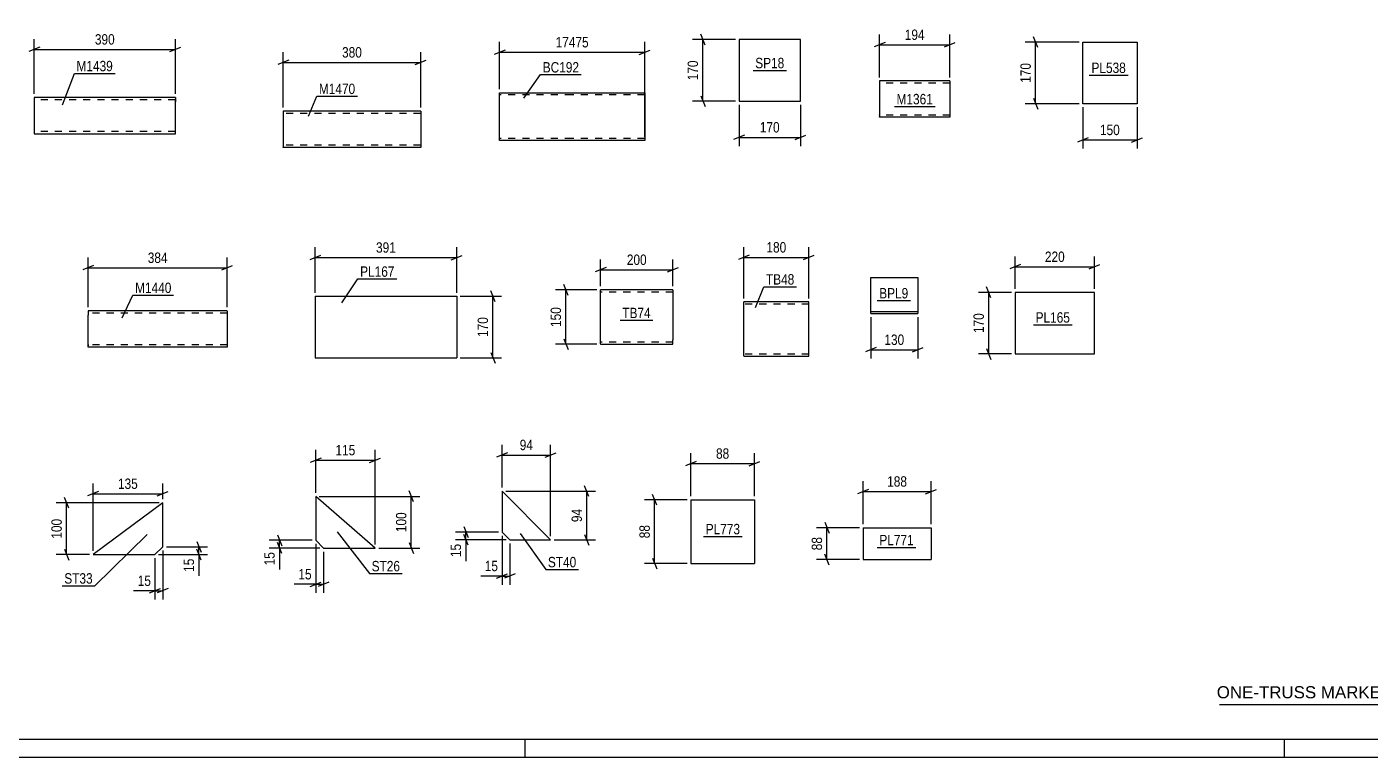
# Model space of a CAD drawing. Header units: millimetres. Extents: x 0 to 1189, y 0 to 841.
# Drawn here: x 421.3 to 792.7, y 0 to 201.7 of the extents above; entities that cross this region are included whole.
import ezdxf

# ---------------------------------------------------------------- set-up
doc = ezdxf.new("R2010")
doc.units = ezdxf.units.MM
doc.linetypes.add('DXK_LINE_DOT2', pattern=[3.9198, 1.9599, -1.9599])
doc.styles.add('Arial', font='ARIAL.TTF', dxfattribs={"height": 0.2})
doc.styles.add('Arial Narrow', font='ARIALN.TTF', dxfattribs={"height": 0.2})

# ---------------------------------------------------------------- blocks, each defined once
blk = doc.blocks.new('Unknown-203723932-1135')
at = {"color": 5, "linetype": 'Continuous'}
for p, q in [((5, 5), (1184, 5)), ((559, 0), (559, 5)), ((769, 0), (769, 5)), ((0, 0), (1189, 0))]:
    blk.add_line(p, q, dxfattribs=at)
blk = doc.blocks.new('Part-203723932-8222 - 8215')
at = {"color": 2, "linetype": 'Continuous'}
for p, q in [((551.97, 170.34), (551.97, 183.54)), ((551.97, 183.54), (571.97, 183.54)), ((572.07, 183.54), (592.07, 183.54)), ((592.07, 183.54), (592.07, 183.45)), ((592.07, 183.45), (592.07, 170.34)), ((571.97, 170.34), (551.97, 170.34)), ((592.07, 170.34), (572.07, 170.34))]:
    blk.add_line(p, q, dxfattribs=at)
at = {"color": 7, "linetype": 'DXK_LINE_DOT2'}
for p, q in [((571.97, 182.94), (551.97, 182.94)), ((592.07, 182.94), (572.07, 182.94)), ((592.07, 183.45), (592.07, 183.54)), ((592.07, 182.94), (592.07, 182.89)), ((592.07, 182.89), (592.07, 182.94)), ((592.07, 182.8), (592.07, 182.89)), ((592.07, 182.89), (592.07, 182.8)), ((551.97, 171.08), (551.97, 170.98)), ((551.97, 170.98), (551.97, 171.08)), ((551.97, 170.98), (551.97, 170.94)), ((551.97, 170.94), (551.97, 170.98)), ((571.97, 170.94), (551.97, 170.94)), ((592.07, 170.94), (572.07, 170.94))]:
    blk.add_line(p, q, dxfattribs=at)
blk = doc.blocks.new('Part-203723932-6908 - 6902')
at = {"color": 2, "linetype": 'Continuous'}
for p, q in [((500.96, 127.31), (500.96, 110.31)), ((500.96, 127.31), (540.1, 127.31)), ((540.1, 127.31), (540.1, 110.31)), ((500.96, 110.31), (540.1, 110.31))]:
    blk.add_line(p, q, dxfattribs=at)
blk = doc.blocks.new('Part-203723932-6939 - 6935')
at = {"color": 2, "linetype": 'Continuous'}
for p, q in [((694.5, 128.39), (694.5, 111.39)), ((716.45, 128.39), (694.5, 128.39)), ((716.45, 111.39), (716.45, 128.39)), ((694.5, 111.39), (716.45, 111.39))]:
    blk.add_line(p, q, dxfattribs=at)
blk = doc.blocks.new('Part-203723932-6970 - 6966')
at = {"color": 2, "linetype": 'Continuous'}
for p, q in [((713.2, 180.52), (713.2, 197.52)), ((713.2, 197.52), (728.2, 197.52)), ((728.2, 197.52), (728.2, 180.52)), ((728.2, 180.52), (713.2, 180.52))]:
    blk.add_line(p, q, dxfattribs=at)
blk = doc.blocks.new('Part-203723932-7001 - 6997')
at = {"color": 2, "linetype": 'Continuous'}
for p, q in [((599.88, 129.07), (579.88, 129.07)), ((579.88, 114.17), (579.88, 129.07)), ((599.88, 129.07), (599.88, 115.27)), ((599.88, 114.07), (599.88, 115.27)), ((579.88, 114.17), (579.88, 114.07)), ((579.88, 114.07), (599.88, 114.07))]:
    blk.add_line(p, q, dxfattribs=at)
at = {"color": 7, "linetype": 'DXK_LINE_DOT2'}
for p, q in [((599.88, 128.47), (579.88, 128.47)), ((579.88, 114.67), (579.88, 114.72)), ((599.88, 114.67), (579.88, 114.67)), ((599.88, 114.72), (599.88, 115.04)), ((599.88, 114.67), (599.88, 114.72))]:
    blk.add_line(p, q, dxfattribs=at)
blk = doc.blocks.new('Part-203723932-7202 - 7196')
at = {"color": 2, "linetype": 'Continuous'}
for p, q in [((458.82, 70.24), (439.54, 55.95)), ((458.82, 58.1), (458.82, 70.24)), ((439.54, 55.95), (456.68, 55.95)), ((456.68, 55.95), (458.82, 58.1))]:
    blk.add_line(p, q, dxfattribs=at)
blk = doc.blocks.new('Part-203723932-1291 - 1274')
at = {"color": 2, "linetype": 'Continuous'}
for p, q in [((552.64, 73.46), (552.64, 62.17)), ((566.07, 60.03), (552.64, 73.46)), ((552.64, 62.17), (554.78, 60.03)), ((554.78, 60.03), (566.07, 60.03))]:
    blk.add_line(p, q, dxfattribs=at)
blk = doc.blocks.new('Part-203723932-6721 - 6715')
at = {"color": 2, "linetype": 'Continuous'}
for p, q in [((619.48, 110.83), (619.48, 125.74)), ((637.48, 125.74), (619.48, 125.74)), ((637.48, 111.94), (637.48, 125.74)), ((637.48, 110.74), (637.48, 111.94)), ((619.48, 110.83), (619.48, 110.74)), ((619.48, 110.74), (637.48, 110.74))]:
    blk.add_line(p, q, dxfattribs=at)
at = {"color": 7, "linetype": 'DXK_LINE_DOT2'}
for p, q in [((637.48, 125.14), (619.48, 125.14)), ((637.48, 111.39), (637.48, 111.71)), ((619.48, 111.34), (619.48, 111.39)), ((637.48, 111.34), (619.48, 111.34)), ((637.48, 111.34), (637.48, 111.39))]:
    blk.add_line(p, q, dxfattribs=at)
blk = doc.blocks.new('Part-203723932-1225 - 1222')
at = {"color": 2, "linetype": 'Continuous'}
for p, q in [((501.11, 72.03), (501.11, 59.89)), ((517.53, 57.75), (501.11, 72.03)), ((501.11, 59.89), (503.25, 57.75)), ((503.25, 57.75), (517.53, 57.75))]:
    blk.add_line(p, q, dxfattribs=at)
blk = doc.blocks.new('Part-203723932-8242 - 8236')
at = {"color": 2, "linetype": 'Continuous'}
for p, q in [((618.16, 198.22), (618.16, 181.22)), ((635.16, 198.22), (618.16, 198.22)), ((635.16, 181.22), (635.16, 198.22)), ((618.16, 181.22), (635.16, 181.22))]:
    blk.add_line(p, q, dxfattribs=at)
blk = doc.blocks.new('Part-203723932-1493 - 1477')
at = {"color": 2, "linetype": 'Continuous'}
for p, q in [((676.45, 186.79), (657.02, 186.79)), ((657.02, 186.79), (657.02, 176.88)), ((676.45, 186.79), (676.45, 176.79)), ((657.02, 176.79), (657.02, 176.88)), ((676.45, 176.79), (657.02, 176.79))]:
    blk.add_line(p, q, dxfattribs=at)
at = {"color": 7, "linetype": 'DXK_LINE_DOT2'}
for p, q in [((676.45, 186.19), (657.02, 186.19)), ((676.45, 186.7), (676.45, 186.79)), ((657.02, 177.39), (657.02, 177.43)), ((676.45, 177.39), (657.02, 177.39)), ((676.45, 177.39), (676.45, 177.43))]:
    blk.add_line(p, q, dxfattribs=at)
blk = doc.blocks.new('Part-203723932-1464 - 1462')
at = {"color": 2, "linetype": 'Continuous'}
for p, q in [((530.14, 178.43), (492.15, 178.43)), ((492.15, 178.43), (492.15, 168.52)), ((530.14, 178.43), (530.14, 168.43)), ((492.15, 168.43), (492.15, 168.52)), ((530.14, 168.43), (492.15, 168.43))]:
    blk.add_line(p, q, dxfattribs=at)
at = {"color": 7, "linetype": 'DXK_LINE_DOT2'}
for p, q in [((530.14, 178.34), (530.14, 178.43)), ((530.14, 177.83), (492.15, 177.83)), ((492.15, 169.03), (492.15, 169.07)), ((530.14, 169.03), (492.15, 169.03)), ((530.14, 169.03), (530.14, 169.07))]:
    blk.add_line(p, q, dxfattribs=at)
blk = doc.blocks.new('Part-203723932-1449 - 1447')
at = {"color": 2, "linetype": 'Continuous'}
for p, q in [((462.31, 182.2), (423.3, 182.2)), ((423.3, 182.2), (423.3, 172.29)), ((462.31, 182.2), (462.31, 182.11)), ((462.31, 182.11), (462.31, 181)), ((462.31, 173.4), (462.31, 181)), ((423.3, 172.29), (423.3, 172.2)), ((423.3, 172.2), (462.31, 172.2)), ((462.31, 172.2), (462.31, 173.4))]:
    blk.add_line(p, q, dxfattribs=at)
at = {"color": 7, "linetype": 'DXK_LINE_DOT2'}
for p, q in [((462.31, 181.6), (423.3, 181.6)), ((462.31, 181), (462.31, 181.85)), ((423.3, 172.8), (423.3, 172.85)), ((462.31, 172.8), (423.3, 172.8)), ((462.31, 172.85), (462.31, 173.17)), ((462.31, 172.8), (462.31, 172.85))]:
    blk.add_line(p, q, dxfattribs=at)
blk = doc.blocks.new('Part-203723932-1419 - 1403')
at = {"color": 2, "linetype": 'Continuous'}
for p, q in [((438.22, 123.28), (438.22, 122.08)), ((476.63, 123.28), (438.22, 123.28)), ((476.63, 123.19), (476.63, 123.28)), ((476.63, 123.19), (476.63, 122.08)), ((438.22, 114.02), (438.22, 122.08)), ((476.63, 122.08), (476.63, 113.28)), ((438.22, 113.37), (438.22, 114.02)), ((438.22, 113.28), (438.22, 113.37)), ((476.63, 113.28), (438.22, 113.28))]:
    blk.add_line(p, q, dxfattribs=at)
at = {"color": 7, "linetype": 'DXK_LINE_DOT2'}
for p, q in [((476.63, 122.68), (438.22, 122.68)), ((476.63, 122.93), (476.63, 122.08)), ((438.22, 114.02), (438.22, 113.63)), ((438.22, 113.88), (438.22, 113.93)), ((476.63, 113.88), (438.22, 113.88)), ((438.22, 113.28), (438.22, 113.28)), ((476.63, 113.93), (476.63, 114.02)), ((476.63, 113.88), (476.63, 113.93)), ((476.63, 113.88), (476.63, 113.93))]:
    blk.add_line(p, q, dxfattribs=at)
blk = doc.blocks.new('Part-203723932-1371 - 1355')
at = {"color": 2, "linetype": 'Continuous'}
for p, q in [((652.46, 63.37), (652.46, 54.57)), ((652.46, 63.37), (671.26, 63.37)), ((671.26, 63.37), (671.26, 54.57)), ((652.46, 54.57), (671.26, 54.57))]:
    blk.add_line(p, q, dxfattribs=at)
blk = doc.blocks.new('Part-203723932-1348 - 1332')
at = {"color": 2, "linetype": 'Continuous'}
for p, q in [((654.59, 122.58), (654.59, 132.53)), ((654.59, 132.53), (667.59, 132.53)), ((667.59, 132.53), (667.59, 132.49)), ((667.59, 132.49), (667.59, 122.58)), ((654.59, 123.13), (667.59, 123.13)), ((654.59, 122.53), (654.59, 122.58)), ((667.59, 122.58), (667.59, 122.53)), ((654.59, 122.53), (667.59, 122.53))]:
    blk.add_line(p, q, dxfattribs=at)
at = {"color": 7, "linetype": 'DXK_LINE_DOT2'}
for p, q in [((654.59, 131.98), (654.59, 132.49)), ((654.59, 122.58), (654.59, 122.53)), ((667.59, 122.53), (667.59, 122.58))]:
    blk.add_line(p, q, dxfattribs=at)
blk = doc.blocks.new('Part-203723932-21553 - 21552')
at = {"color": 2, "linetype": 'Continuous'}
for p, q in [((604.83, 71.09), (604.83, 53.49)), ((604.83, 71.09), (622.43, 71.09)), ((622.43, 71.09), (622.43, 53.49)), ((604.83, 53.49), (622.43, 53.49))]:
    blk.add_line(p, q, dxfattribs=at)
blk = doc.blocks.new('StraightDimension-203723932-8226 - 8215')
at = {"color": 7, "linetype": 'Continuous'}
for p, q in [((551.97, 184.54), (551.97, 197.57)), ((592.07, 171.34), (592.07, 197.57)), ((553.47, 195.32), (550.47, 194.12)), ((551.97, 194.72), (592.07, 194.72)), ((590.57, 194.12), (593.57, 195.32))]:
    blk.add_line(p, q, dxfattribs=at)
at = {"color": 0}
blk.add_wipeout([(577.19, 195.47), (577.19, 199.67), (566.85, 199.67), (566.85, 195.47)], dxfattribs=at)
at = {"color": 3, "style": 'Arial Narrow'}
blk.add_text('17475', height=2.863, dxfattribs=at).set_placement((567.45, 196.07))
blk = doc.blocks.new('StraightDimension-203723932-6910 - 6902')
at = {"color": 7, "linetype": 'Continuous'}
for p, q in [((502.46, 138.61), (499.46, 137.41)), ((500.96, 128.31), (500.96, 140.86)), ((500.96, 138.01), (540.1, 138.01)), ((538.6, 137.41), (541.6, 138.61)), ((540.1, 128.31), (540.1, 140.86))]:
    blk.add_line(p, q, dxfattribs=at)
at = {"color": 0}
blk.add_wipeout([(523.87, 138.76), (523.87, 142.96), (517.19, 142.96), (517.19, 138.76)], dxfattribs=at)
at = {"color": 3, "style": 'Arial Narrow'}
blk.add_text('391', height=2.863, dxfattribs=at).set_placement((517.79, 139.36))
blk = doc.blocks.new('StraightDimension-203723932-6921 - 6902')
at = {"color": 7, "linetype": 'Continuous'}
for p, q in [((541.1, 127.31), (552.5, 127.31)), ((550.7, 125.81), (549.5, 128.81)), ((550.1, 110.31), (550.1, 127.31)), ((549.5, 111.81), (550.7, 108.81)), ((541.1, 110.31), (552.5, 110.31))]:
    blk.add_line(p, q, dxfattribs=at)
at = {"color": 0}
blk.add_wipeout([(549.35, 122.15), (545.15, 122.15), (545.15, 115.47), (549.35, 115.47)], dxfattribs=at)
at = {"color": 3, "style": 'Arial Narrow'}
blk.add_text('170', height=2.863, rotation=90.0002, dxfattribs=at).set_placement((548.75, 116.07))
blk = doc.blocks.new('StraightDimension-203723932-6941 - 6935')
at = {"color": 7, "linetype": 'Continuous'}
for p, q in [((693.5, 128.39), (684.36, 128.39)), ((687.81, 126.89), (686.61, 129.89)), ((687.21, 111.39), (687.21, 128.39)), ((686.61, 112.89), (687.81, 109.89)), ((693.5, 111.39), (684.36, 111.39))]:
    blk.add_line(p, q, dxfattribs=at)
at = {"color": 0}
blk.add_wipeout([(686.46, 123.24), (682.26, 123.24), (682.26, 116.55), (686.46, 116.55)], dxfattribs=at)
at = {"color": 3, "style": 'Arial Narrow'}
blk.add_text('170', height=2.863, rotation=90.0002, dxfattribs=at).set_placement((685.86, 117.15))
blk = doc.blocks.new('StraightDimension-203723932-6952 - 6935')
at = {"color": 7, "linetype": 'Continuous'}
for p, q in [((694.5, 129.39), (694.5, 138.3)), ((716.45, 129.39), (716.45, 138.3)), ((696, 136.05), (693, 134.85)), ((694.5, 135.45), (716.45, 135.45)), ((714.95, 134.85), (717.95, 136.05))]:
    blk.add_line(p, q, dxfattribs=at)
at = {"color": 0}
blk.add_wipeout([(708.82, 136.2), (708.82, 140.4), (702.13, 140.4), (702.13, 136.2)], dxfattribs=at)
at = {"color": 3, "style": 'Arial Narrow'}
blk.add_text('220', height=2.863, dxfattribs=at).set_placement((702.73, 136.8))
blk = doc.blocks.new('StraightDimension-203723932-6972 - 6966')
at = {"color": 7, "linetype": 'Continuous'}
for p, q in [((712.2, 197.52), (697.32, 197.52)), ((700.77, 196.02), (699.57, 199.02)), ((700.17, 180.52), (700.17, 197.52)), ((699.57, 182.02), (700.77, 179.02)), ((712.2, 180.52), (697.32, 180.52))]:
    blk.add_line(p, q, dxfattribs=at)
at = {"color": 0}
blk.add_wipeout([(699.42, 192.36), (695.22, 192.36), (695.22, 185.68), (699.42, 185.68)], dxfattribs=at)
at = {"color": 3, "style": 'Arial Narrow'}
blk.add_text('170', height=2.863, rotation=90.0002, dxfattribs=at).set_placement((698.82, 186.28))
blk = doc.blocks.new('StraightDimension-203723932-6983 - 6966')
at = {"color": 7, "linetype": 'Continuous'}
for p, q in [((713.2, 179.52), (713.2, 168.1)), ((728.2, 179.52), (728.2, 168.1)), ((714.7, 171.1), (711.7, 169.9)), ((726.7, 169.9), (729.7, 171.1)), ((713.2, 170.5), (728.2, 170.5))]:
    blk.add_line(p, q, dxfattribs=at)
at = {"color": 0}
blk.add_wipeout([(724.04, 171.25), (724.04, 175.45), (717.36, 175.45), (717.36, 171.25)], dxfattribs=at)
at = {"color": 3, "style": 'Arial Narrow'}
blk.add_text('150', height=2.863, dxfattribs=at).set_placement((717.96, 171.85))
blk = doc.blocks.new('StraightDimension-203723932-7015 - 6997')
at = {"color": 7, "linetype": 'Continuous'}
for p, q in [((570.88, 127.57), (569.68, 130.57)), ((578.88, 129.07), (567.43, 129.07)), ((570.28, 114.07), (570.28, 129.07)), ((569.68, 115.57), (570.88, 112.57)), ((578.88, 114.07), (567.43, 114.07))]:
    blk.add_line(p, q, dxfattribs=at)
at = {"color": 0}
blk.add_wipeout([(569.53, 124.92), (565.33, 124.92), (565.33, 118.23), (569.53, 118.23)], dxfattribs=at)
at = {"color": 3, "style": 'Arial Narrow'}
blk.add_text('150', height=2.863, rotation=90.0002, dxfattribs=at).set_placement((568.93, 118.83))
blk = doc.blocks.new('StraightDimension-203723932-7004 - 6997')
at = {"color": 7, "linetype": 'Continuous'}
for p, q in [((579.88, 130.07), (579.88, 137.48)), ((599.88, 130.07), (599.88, 137.48)), ((581.38, 135.23), (578.38, 134.03)), ((579.88, 134.63), (599.88, 134.63)), ((598.38, 134.03), (601.38, 135.23))]:
    blk.add_line(p, q, dxfattribs=at)
at = {"color": 0}
blk.add_wipeout([(593.22, 135.38), (593.22, 139.58), (586.54, 139.58), (586.54, 135.38)], dxfattribs=at)
at = {"color": 3, "style": 'Arial Narrow'}
blk.add_text('200', height=2.863, dxfattribs=at).set_placement((587.14, 135.98))
blk = doc.blocks.new('StraightDimension-203723932-7204 - 7196')
at = {"color": 7, "linetype": 'Continuous'}
for p, q in [((468.22, 59.6), (469.42, 56.6)), ((457.68, 55.95), (471.22, 55.95)), ((459.82, 58.1), (471.22, 58.1)), ((469.42, 54.45), (468.22, 57.45)), ((468.82, 55.95), (468.82, 58.1))]:
    blk.add_line(p, q, dxfattribs=at)
at = {"color": 0}
blk.add_wipeout([(468.07, 55.43), (463.87, 55.43), (463.87, 50.57), (468.07, 50.57)], dxfattribs=at)
at = {"color": 7, "linetype": 'Continuous'}
blk.add_line((468.82, 55.95), (468.82, 50.05), dxfattribs=at)
blk.add_line((468.82, 55.95), (468.82, 50.05), dxfattribs=at)
at = {"color": 3, "style": 'Arial Narrow'}
blk.add_text('15', height=2.863, rotation=90.0002, dxfattribs=at).set_placement((467.47, 51.17))
blk = doc.blocks.new('StraightDimension-203723932-7239 - 7196')
at = {"color": 7, "linetype": 'Continuous'}
for p, q in [((458.82, 57.1), (458.82, 43.55)), ((456.68, 54.95), (456.68, 43.55)), ((455.18, 45.35), (458.18, 46.55)), ((456.68, 45.95), (458.82, 45.95)), ((460.32, 46.55), (457.32, 45.35))]:
    blk.add_line(p, q, dxfattribs=at)
at = {"color": 0}
blk.add_wipeout([(456.15, 46.7), (456.15, 50.9), (451.3, 50.9), (451.3, 46.7)], dxfattribs=at)
at = {"color": 7, "linetype": 'Continuous'}
blk.add_line((456.68, 45.95), (450.77, 45.95), dxfattribs=at)
blk.add_line((456.68, 45.95), (450.77, 45.95), dxfattribs=at)
at = {"color": 3, "style": 'Arial Narrow'}
blk.add_text('15', height=2.863, dxfattribs=at).set_placement((451.9, 47.3))
blk = doc.blocks.new('StraightDimension-203723932-7215 - 7196')
at = {"color": 7, "linetype": 'Continuous'}
for p, q in [((432.85, 68.74), (431.65, 71.74)), ((457.82, 70.24), (429.4, 70.24)), ((432.25, 55.95), (432.25, 70.24)), ((438.54, 55.95), (429.4, 55.95)), ((431.65, 57.45), (432.85, 54.45))]:
    blk.add_line(p, q, dxfattribs=at)
at = {"color": 0}
blk.add_wipeout([(431.5, 66.44), (427.3, 66.44), (427.3, 59.75), (431.5, 59.75)], dxfattribs=at)
at = {"color": 3, "style": 'Arial Narrow'}
blk.add_text('100', height=2.863, rotation=90.0002, dxfattribs=at).set_placement((430.9, 60.35))
blk = doc.blocks.new('StraightDimension-203723932-7227 - 7196')
at = {"color": 7, "linetype": 'Continuous'}
for p, q in [((439.54, 56.95), (439.54, 75.6)), ((458.82, 71.24), (458.82, 75.6)), ((441.04, 73.35), (438.04, 72.15)), ((439.54, 72.75), (458.82, 72.75)), ((457.32, 72.15), (460.32, 73.35))]:
    blk.add_line(p, q, dxfattribs=at)
at = {"color": 0}
blk.add_wipeout([(452.52, 73.5), (452.52, 77.7), (445.84, 77.7), (445.84, 73.5)], dxfattribs=at)
at = {"color": 3, "style": 'Arial Narrow'}
blk.add_text('135', height=2.863, dxfattribs=at).set_placement((446.44, 74.1))
blk = doc.blocks.new('StraightDimension-203723932-1302 - 1274')
at = {"color": 7, "linetype": 'Continuous'}
for p, q in [((542.04, 63.67), (543.24, 60.67)), ((551.64, 62.17), (539.79, 62.17)), ((553.78, 60.03), (539.79, 60.03)), ((543.24, 58.53), (542.04, 61.53)), ((542.64, 60.03), (542.64, 62.17))]:
    blk.add_line(p, q, dxfattribs=at)
at = {"color": 0}
blk.add_wipeout([(541.89, 59.5), (537.69, 59.5), (537.69, 54.65), (541.89, 54.65)], dxfattribs=at)
at = {"color": 7, "linetype": 'Continuous'}
blk.add_line((542.64, 60.03), (542.64, 54.12), dxfattribs=at)
blk.add_line((542.64, 60.03), (542.64, 54.12), dxfattribs=at)
at = {"color": 3, "style": 'Arial Narrow'}
blk.add_text('15', height=2.863, rotation=90.0002, dxfattribs=at).set_placement((541.29, 55.25))
blk = doc.blocks.new('StraightDimension-203723932-1293 - 1274')
at = {"color": 7, "linetype": 'Continuous'}
for p, q in [((552.64, 74.46), (552.64, 86.31)), ((566.07, 61.03), (566.07, 86.31)), ((554.14, 84.06), (551.14, 82.86)), ((552.64, 83.46), (566.07, 83.46)), ((564.57, 82.86), (567.57, 84.06))]:
    blk.add_line(p, q, dxfattribs=at)
at = {"color": 0}
blk.add_wipeout([(561.78, 84.21), (561.78, 88.41), (556.93, 88.41), (556.93, 84.21)], dxfattribs=at)
at = {"color": 3, "style": 'Arial Narrow'}
blk.add_text('94', height=2.863, dxfattribs=at).set_placement((557.53, 84.81))
blk = doc.blocks.new('StraightDimension-203723932-1314 - 1274')
at = {"color": 7, "linetype": 'Continuous'}
for p, q in [((576.67, 71.96), (575.47, 74.96)), ((553.64, 73.46), (578.47, 73.46)), ((576.07, 60.03), (576.07, 73.46)), ((567.07, 60.03), (578.47, 60.03)), ((575.47, 61.53), (576.67, 58.53))]:
    blk.add_line(p, q, dxfattribs=at)
at = {"color": 0}
blk.add_wipeout([(575.32, 69.17), (571.12, 69.17), (571.12, 64.32), (575.32, 64.32)], dxfattribs=at)
at = {"color": 3, "style": 'Arial Narrow'}
blk.add_text('94', height=2.863, rotation=90.0002, dxfattribs=at).set_placement((574.72, 64.92))
blk = doc.blocks.new('StraightDimension-203723932-1321 - 1274')
at = {"color": 7, "linetype": 'Continuous'}
for p, q in [((552.64, 61.17), (552.64, 47.63)), ((554.78, 59.03), (554.78, 47.63)), ((551.14, 49.43), (554.14, 50.63)), ((552.64, 50.03), (554.78, 50.03)), ((556.28, 50.63), (553.28, 49.43))]:
    blk.add_line(p, q, dxfattribs=at)
at = {"color": 0}
blk.add_wipeout([(552.11, 50.78), (552.11, 54.98), (547.26, 54.98), (547.26, 50.78)], dxfattribs=at)
at = {"color": 7, "linetype": 'Continuous'}
blk.add_line((552.64, 50.03), (546.73, 50.03), dxfattribs=at)
blk.add_line((552.64, 50.03), (546.73, 50.03), dxfattribs=at)
at = {"color": 3, "style": 'Arial Narrow'}
blk.add_text('15', height=2.863, dxfattribs=at).set_placement((547.86, 51.38))
blk = doc.blocks.new('StraightDimension-203723932-6724 - 6715')
at = {"color": 7, "linetype": 'Continuous'}
for p, q in [((620.98, 138.66), (617.98, 137.46)), ((619.48, 126.74), (619.48, 140.91)), ((619.48, 138.06), (637.48, 138.06)), ((635.98, 137.46), (638.98, 138.66)), ((637.48, 126.74), (637.48, 140.91))]:
    blk.add_line(p, q, dxfattribs=at)
at = {"color": 0}
blk.add_wipeout([(631.83, 138.81), (631.83, 143.01), (625.14, 143.01), (625.14, 138.81)], dxfattribs=at)
at = {"color": 3, "style": 'Arial Narrow'}
blk.add_text('180', height=2.863, dxfattribs=at).set_placement((625.74, 139.41))
blk = doc.blocks.new('StraightDimension-203723932-1228 - 1222')
at = {"color": 7, "linetype": 'Continuous'}
for p, q in [((502.11, 72.03), (529.93, 72.03)), ((528.13, 70.53), (526.93, 73.53)), ((527.53, 57.75), (527.53, 72.03)), ((518.53, 57.75), (529.93, 57.75)), ((526.93, 59.25), (528.13, 56.25))]:
    blk.add_line(p, q, dxfattribs=at)
at = {"color": 0}
blk.add_wipeout([(526.78, 68.23), (522.58, 68.23), (522.58, 61.55), (526.78, 61.55)], dxfattribs=at)
at = {"color": 3, "style": 'Arial Narrow'}
blk.add_text('100', height=2.863, rotation=90.0002, dxfattribs=at).set_placement((526.18, 62.15))
blk = doc.blocks.new('StraightDimension-203723932-1243 - 1222')
at = {"color": 7, "linetype": 'Continuous'}
for p, q in [((500.11, 59.89), (488.26, 59.89)), ((490.51, 61.39), (491.71, 58.39)), ((491.11, 57.75), (491.11, 59.89)), ((502.25, 57.75), (488.26, 57.75)), ((491.71, 56.25), (490.51, 59.25))]:
    blk.add_line(p, q, dxfattribs=at)
at = {"color": 0}
blk.add_wipeout([(490.36, 57.22), (486.16, 57.22), (486.16, 52.37), (490.36, 52.37)], dxfattribs=at)
at = {"color": 7, "linetype": 'Continuous'}
blk.add_line((491.11, 57.75), (491.11, 51.84), dxfattribs=at)
blk.add_line((491.11, 57.75), (491.11, 51.84), dxfattribs=at)
at = {"color": 3, "style": 'Arial Narrow'}
blk.add_text('15', height=2.863, rotation=90.0002, dxfattribs=at).set_placement((489.76, 52.97))
blk = doc.blocks.new('StraightDimension-203723932-1256 - 1222')
at = {"color": 7, "linetype": 'Continuous'}
for p, q in [((502.61, 82.63), (499.61, 81.43)), ((501.11, 73.03), (501.11, 84.88)), ((501.11, 82.03), (517.53, 82.03)), ((516.03, 81.43), (519.03, 82.63)), ((517.53, 58.75), (517.53, 84.88))]:
    blk.add_line(p, q, dxfattribs=at)
at = {"color": 0}
blk.add_wipeout([(512.66, 82.78), (512.66, 86.98), (505.98, 86.98), (505.98, 82.78)], dxfattribs=at)
at = {"color": 3, "style": 'Arial Narrow'}
blk.add_text('115', height=2.863, dxfattribs=at).set_placement((506.58, 83.38))
blk = doc.blocks.new('StraightDimension-203723932-1263 - 1222')
at = {"color": 7, "linetype": 'Continuous'}
for p, q in [((501.11, 58.89), (501.11, 45.35)), ((503.25, 56.75), (503.25, 45.35)), ((499.61, 47.15), (502.61, 48.35)), ((504.75, 48.35), (501.75, 47.15)), ((501.11, 47.75), (503.25, 47.75))]:
    blk.add_line(p, q, dxfattribs=at)
at = {"color": 0}
blk.add_wipeout([(500.58, 48.5), (500.58, 52.7), (495.73, 52.7), (495.73, 48.5)], dxfattribs=at)
at = {"color": 7, "linetype": 'Continuous'}
blk.add_line((501.11, 47.75), (495.2, 47.75), dxfattribs=at)
blk.add_line((501.11, 47.75), (495.2, 47.75), dxfattribs=at)
at = {"color": 3, "style": 'Arial Narrow'}
blk.add_text('15', height=2.863, dxfattribs=at).set_placement((496.33, 49.1))
blk = doc.blocks.new('StraightDimension-203723932-8244 - 8236')
at = {"color": 7, "linetype": 'Continuous'}
for p, q in [((618.16, 180.22), (618.16, 168.82)), ((635.16, 180.22), (635.16, 168.82)), ((619.66, 171.82), (616.66, 170.62)), ((618.16, 171.22), (635.16, 171.22)), ((633.66, 170.62), (636.66, 171.82))]:
    blk.add_line(p, q, dxfattribs=at)
at = {"color": 0}
blk.add_wipeout([(630, 171.97), (630, 176.17), (623.31, 176.17), (623.31, 171.97)], dxfattribs=at)
at = {"color": 3, "style": 'Arial Narrow'}
blk.add_text('170', height=2.863, dxfattribs=at).set_placement((623.91, 172.57))
blk = doc.blocks.new('StraightDimension-203723932-8255 - 8236')
at = {"color": 7, "linetype": 'Continuous'}
for p, q in [((617.16, 198.22), (605.31, 198.22)), ((608.76, 196.72), (607.56, 199.72)), ((608.16, 181.22), (608.16, 198.22)), ((607.56, 182.72), (608.76, 179.72)), ((617.16, 181.22), (605.31, 181.22))]:
    blk.add_line(p, q, dxfattribs=at)
at = {"color": 0}
blk.add_wipeout([(607.41, 193.06), (603.21, 193.06), (603.21, 186.38), (607.41, 186.38)], dxfattribs=at)
at = {"color": 3, "style": 'Arial Narrow'}
blk.add_text('170', height=2.863, rotation=90.0002, dxfattribs=at).set_placement((606.81, 186.98))
blk = doc.blocks.new('StraightDimension-203723932-1495 - 1477')
at = {"color": 7, "linetype": 'Continuous'}
for p, q in [((658.52, 197.39), (655.52, 196.19)), ((657.02, 187.79), (657.02, 199.64)), ((674.95, 196.19), (677.95, 197.39)), ((676.45, 187.79), (676.45, 199.64)), ((657.02, 196.79), (676.45, 196.79))]:
    blk.add_line(p, q, dxfattribs=at)
at = {"color": 0}
blk.add_wipeout([(670.08, 197.54), (670.08, 201.74), (663.39, 201.74), (663.39, 197.54)], dxfattribs=at)
at = {"color": 3, "style": 'Arial Narrow'}
blk.add_text('194', height=2.863, dxfattribs=at).set_placement((663.99, 198.14))
blk = doc.blocks.new('StraightDimension-203723932-1466 - 1462')
at = {"color": 7, "linetype": 'Continuous'}
for p, q in [((492.15, 179.43), (492.15, 194.77)), ((530.14, 179.43), (530.14, 194.77)), ((493.65, 192.52), (490.65, 191.32)), ((492.15, 191.92), (530.14, 191.92)), ((528.64, 191.32), (531.64, 192.52))]:
    blk.add_line(p, q, dxfattribs=at)
at = {"color": 0}
blk.add_wipeout([(514.49, 192.67), (514.49, 196.87), (507.8, 196.87), (507.8, 192.67)], dxfattribs=at)
at = {"color": 3, "style": 'Arial Narrow'}
blk.add_text('380', height=2.863, dxfattribs=at).set_placement((508.4, 193.27))
blk = doc.blocks.new('StraightDimension-203723932-1451 - 1447')
at = {"color": 7, "linetype": 'Continuous'}
for p, q in [((423.3, 183.2), (423.3, 198.36)), ((462.31, 183.2), (462.31, 198.36)), ((424.8, 196.11), (421.8, 194.91)), ((423.3, 195.51), (462.31, 195.51)), ((460.81, 194.91), (463.81, 196.11))]:
    blk.add_line(p, q, dxfattribs=at)
at = {"color": 0}
blk.add_wipeout([(446.14, 196.26), (446.14, 200.46), (439.46, 200.46), (439.46, 196.26)], dxfattribs=at)
at = {"color": 3, "style": 'Arial Narrow'}
blk.add_text('390', height=2.863, dxfattribs=at).set_placement((440.06, 196.86))
blk = doc.blocks.new('StraightDimension-203723932-1421 - 1403')
at = {"color": 7, "linetype": 'Continuous'}
for p, q in [((438.22, 124.28), (438.22, 138.03)), ((476.63, 124.28), (476.63, 138.03)), ((439.72, 135.78), (436.72, 134.58)), ((438.22, 135.18), (476.63, 135.18)), ((475.13, 134.58), (478.13, 135.78))]:
    blk.add_line(p, q, dxfattribs=at)
at = {"color": 0}
blk.add_wipeout([(460.77, 135.93), (460.77, 140.13), (454.08, 140.13), (454.08, 135.93)], dxfattribs=at)
at = {"color": 3, "style": 'Arial Narrow'}
blk.add_text('384', height=2.863, dxfattribs=at).set_placement((454.68, 136.53))
blk = doc.blocks.new('StraightDimension-203723932-1391 - 1355')
at = {"color": 7, "linetype": 'Continuous'}
for p, q in [((652.46, 64.37), (652.46, 76.22)), ((671.26, 64.37), (671.26, 76.22)), ((653.96, 73.97), (650.96, 72.77)), ((652.46, 73.37), (671.26, 73.37)), ((669.76, 72.77), (672.76, 73.97))]:
    blk.add_line(p, q, dxfattribs=at)
at = {"color": 0}
blk.add_wipeout([(665.2, 74.12), (665.2, 78.32), (658.52, 78.32), (658.52, 74.12)], dxfattribs=at)
at = {"color": 3, "style": 'Arial Narrow'}
blk.add_text('188', height=2.863, dxfattribs=at).set_placement((659.12, 74.72))
blk = doc.blocks.new('StraightDimension-203723932-1373 - 1355')
at = {"color": 7, "linetype": 'Continuous'}
for p, q in [((651.46, 63.37), (639.61, 63.37)), ((641.86, 64.87), (643.06, 61.87)), ((642.46, 54.57), (642.46, 63.37)), ((643.06, 53.07), (641.86, 56.07)), ((651.46, 54.57), (639.61, 54.57))]:
    blk.add_line(p, q, dxfattribs=at)
at = {"color": 0}
blk.add_wipeout([(641.71, 61.4), (637.51, 61.4), (637.51, 56.54), (641.71, 56.54)], dxfattribs=at)
at = {"color": 3, "style": 'Arial Narrow'}
blk.add_text('88', height=2.863, rotation=90.0002, dxfattribs=at).set_placement((641.11, 57.14))
blk = doc.blocks.new('StraightDimension-203723932-1350 - 1332')
at = {"color": 7, "linetype": 'Continuous'}
for p, q in [((654.59, 121.53), (654.59, 110.13)), ((667.59, 121.53), (667.59, 110.13)), ((656.09, 113.13), (653.09, 111.93)), ((654.59, 112.53), (667.59, 112.53)), ((666.09, 111.93), (669.09, 113.13))]:
    blk.add_line(p, q, dxfattribs=at)
at = {"color": 0}
blk.add_wipeout([(664.43, 113.28), (664.43, 117.48), (657.75, 117.48), (657.75, 113.28)], dxfattribs=at)
at = {"color": 3, "style": 'Arial Narrow'}
blk.add_text('130', height=2.863, dxfattribs=at).set_placement((658.35, 113.88))
blk = doc.blocks.new('StraightDimension-203723932-21748 - 21552')
at = {"color": 7, "linetype": 'Continuous'}
for p, q in [((604.83, 72.09), (604.83, 83.94)), ((622.43, 72.09), (622.43, 83.94)), ((606.33, 81.69), (603.33, 80.49)), ((604.83, 81.09), (622.43, 81.09)), ((620.93, 80.49), (623.93, 81.69))]:
    blk.add_line(p, q, dxfattribs=at)
at = {"color": 0}
blk.add_wipeout([(616.05, 81.84), (616.05, 86.04), (611.2, 86.04), (611.2, 81.84)], dxfattribs=at)
at = {"color": 3, "style": 'Arial Narrow'}
blk.add_text('88', height=2.863, dxfattribs=at).set_placement((611.8, 82.44))
blk = doc.blocks.new('StraightDimension-203723932-21744 - 21552')
at = {"color": 7, "linetype": 'Continuous'}
for p, q in [((603.83, 71.09), (591.98, 71.09)), ((595.43, 69.59), (594.23, 72.59)), ((594.83, 53.49), (594.83, 71.09)), ((603.83, 53.49), (591.98, 53.49)), ((594.23, 54.99), (595.43, 51.99))]:
    blk.add_line(p, q, dxfattribs=at)
at = {"color": 0}
blk.add_wipeout([(594.08, 64.72), (589.88, 64.72), (589.88, 59.86), (594.08, 59.86)], dxfattribs=at)
at = {"color": 3, "style": 'Arial Narrow'}
blk.add_text('88', height=2.863, rotation=90.0002, dxfattribs=at).set_placement((593.48, 60.46))
blk = doc.blocks.new('Mark-203723932-8218 - 8215')
at = {"color": 0}
blk.add_wipeout([(573.94, 189.14), (573.94, 192.14), (563.89, 192.14), (563.89, 189.14)], dxfattribs=at)
blk.add_wipeout([(573.94, 189.14), (573.94, 192.14), (563.89, 192.14), (563.89, 189.14)], dxfattribs=at)
at = {"color": 30, "linetype": 'Continuous'}
for p, q in [((558.62, 182.03), (563.29, 188.54)), ((563.29, 188.54), (574.54, 188.54))]:
    blk.add_line(p, q, dxfattribs=at)
at = {"color": 3, "style": 'Arial Narrow'}
blk.add_text('BC192', height=2.863, dxfattribs=at).set_placement((563.89, 189.14))
blk = doc.blocks.new('Mark-203723932-6904 - 6902')
at = {"color": 0}
blk.add_wipeout([(522.9, 132.71), (522.9, 135.71), (513.4, 135.71), (513.4, 132.71)], dxfattribs=at)
blk.add_wipeout([(522.9, 132.71), (522.9, 135.71), (513.4, 135.71), (513.4, 132.71)], dxfattribs=at)
at = {"color": 30, "linetype": 'Continuous'}
for p, q in [((508.33, 125.52), (512.8, 132.11)), ((512.8, 132.11), (523.5, 132.11))]:
    blk.add_line(p, q, dxfattribs=at)
at = {"color": 3, "style": 'Arial Narrow'}
blk.add_text('PL167', height=2.863, dxfattribs=at).set_placement((513.4, 132.71))
blk = doc.blocks.new('Unknown-203723932-52734')
at = {"color": 7, "linetype": 'Continuous'}
blk.add_line((751, 14.5), (821, 14.5), dxfattribs=at)
at = {"color": 7, "style": 'Arial'}
blk.add_text('ONE-TRUSS MARKED AS TR492', height=3.3428, dxfattribs=at).set_placement((750.24, 16.25))
blk = doc.blocks.new('Mark-203723932-6937 - 6935')
at = {"color": 0}
blk.add_wipeout([(709.66, 120.03), (709.66, 123.03), (700.16, 123.03), (700.16, 120.03)], dxfattribs=at)
blk.add_wipeout([(709.66, 120.03), (709.66, 123.03), (700.16, 123.03), (700.16, 120.03)], dxfattribs=at)
at = {"color": 30, "linetype": 'Continuous'}
blk.add_line((699.56, 119.43), (710.26, 119.43), dxfattribs=at)
at = {"color": 3, "style": 'Arial Narrow'}
blk.add_text('PL165', height=2.863, dxfattribs=at).set_placement((700.16, 120.03))
blk = doc.blocks.new('Mark-203723932-6968 - 6966')
at = {"color": 0}
blk.add_wipeout([(725.12, 189), (725.12, 192), (715.61, 192), (715.61, 189)], dxfattribs=at)
blk.add_wipeout([(725.12, 189), (725.12, 192), (715.61, 192), (715.61, 189)], dxfattribs=at)
at = {"color": 30, "linetype": 'Continuous'}
blk.add_line((715.01, 188.4), (725.72, 188.4), dxfattribs=at)
at = {"color": 3, "style": 'Arial Narrow'}
blk.add_text('PL538', height=2.863, dxfattribs=at).set_placement((715.61, 189))
blk = doc.blocks.new('Mark-203723932-6999 - 6997')
at = {"color": 0}
blk.add_wipeout([(593.74, 121.27), (593.74, 124.27), (585.88, 124.27), (585.88, 121.27)], dxfattribs=at)
blk.add_wipeout([(593.74, 121.27), (593.74, 124.27), (585.88, 124.27), (585.88, 121.27)], dxfattribs=at)
at = {"color": 30, "linetype": 'Continuous'}
blk.add_line((585.28, 120.67), (594.34, 120.67), dxfattribs=at)
at = {"color": 3, "style": 'Arial Narrow'}
blk.add_text('TB74', height=2.863, dxfattribs=at).set_placement((585.88, 121.27))
blk = doc.blocks.new('Mark-203723932-7198 - 7196')
at = {"color": 0}
blk.add_wipeout([(439.46, 47.94), (439.46, 50.94), (431.6, 50.94), (431.6, 47.94)], dxfattribs=at)
blk.add_wipeout([(439.46, 47.94), (439.46, 50.94), (431.6, 50.94), (431.6, 47.94)], dxfattribs=at)
at = {"color": 30, "linetype": 'Continuous'}
for p in [(454.51, 61.51), (431, 47.34)]:
    blk.add_line(p, (440.06, 47.34), dxfattribs=at)
at = {"color": 3, "style": 'Arial Narrow'}
blk.add_text('ST33', height=2.863, dxfattribs=at).set_placement((431.6, 47.94))
blk = doc.blocks.new('Mark-203723932-1286 - 1274')
at = {"color": 0}
blk.add_wipeout([(573.16, 52.44), (573.16, 55.44), (565.31, 55.44), (565.31, 52.44)], dxfattribs=at)
blk.add_wipeout([(573.16, 52.44), (573.16, 55.44), (565.31, 55.44), (565.31, 52.44)], dxfattribs=at)
at = {"color": 30, "linetype": 'Continuous'}
for p, q in [((557.62, 61.77), (564.71, 51.84)), ((564.71, 51.84), (573.76, 51.84))]:
    blk.add_line(p, q, dxfattribs=at)
at = {"color": 3, "style": 'Arial Narrow'}
blk.add_text('ST40', height=2.863, dxfattribs=at).set_placement((565.31, 52.44))
blk = doc.blocks.new('Mark-203723932-6717 - 6715')
at = {"color": 0}
blk.add_wipeout([(633.45, 130.55), (633.45, 133.55), (625.6, 133.55), (625.6, 130.55)], dxfattribs=at)
blk.add_wipeout([(633.45, 130.55), (633.45, 133.55), (625.6, 133.55), (625.6, 130.55)], dxfattribs=at)
at = {"color": 30, "linetype": 'Continuous'}
for p, q in [((622.7, 124.23), (625, 129.95)), ((625, 129.95), (634.05, 129.95))]:
    blk.add_line(p, q, dxfattribs=at)
at = {"color": 3, "style": 'Arial Narrow'}
blk.add_text('TB48', height=2.863, dxfattribs=at).set_placement((625.6, 130.55))
blk = doc.blocks.new('Mark-203723932-49951 - 1222')
at = {"color": 0}
blk.add_wipeout([(524.44, 51.33), (524.44, 54.33), (516.58, 54.33), (516.58, 51.33)], dxfattribs=at)
blk.add_wipeout([(524.44, 51.33), (524.44, 54.33), (516.58, 54.33), (516.58, 51.33)], dxfattribs=at)
at = {"color": 30, "linetype": 'Continuous'}
for p, q in [((507.01, 62.24), (515.98, 50.73)), ((515.98, 50.73), (525.04, 50.73))]:
    blk.add_line(p, q, dxfattribs=at)
at = {"color": 3, "style": 'Arial Narrow'}
blk.add_text('ST26', height=2.863, dxfattribs=at).set_placement((516.58, 51.33))
blk = doc.blocks.new('Mark-203723932-8238 - 8236')
at = {"color": 0}
blk.add_wipeout([(630.68, 190.32), (630.68, 193.32), (622.64, 193.32), (622.64, 190.32)], dxfattribs=at)
blk.add_wipeout([(630.68, 190.32), (630.68, 193.32), (622.64, 193.32), (622.64, 190.32)], dxfattribs=at)
at = {"color": 30, "linetype": 'Continuous'}
blk.add_line((622.04, 189.72), (631.28, 189.72), dxfattribs=at)
at = {"color": 3, "style": 'Arial Narrow'}
blk.add_text('SP18', height=2.863, dxfattribs=at).set_placement((622.64, 190.32))
blk = doc.blocks.new('Mark-203723932-1489 - 1477')
at = {"color": 0}
blk.add_wipeout([(671.76, 180.35), (671.76, 183.35), (661.71, 183.35), (661.71, 180.35)], dxfattribs=at)
blk.add_wipeout([(671.76, 180.35), (671.76, 183.35), (661.71, 183.35), (661.71, 180.35)], dxfattribs=at)
at = {"color": 30, "linetype": 'Continuous'}
blk.add_line((661.11, 179.75), (672.36, 179.75), dxfattribs=at)
at = {"color": 3, "style": 'Arial Narrow'}
blk.add_text('M1361', height=2.863, dxfattribs=at).set_placement((661.71, 180.35))
blk = doc.blocks.new('Mark-203723932-22571 - 1462')
at = {"color": 0}
blk.add_wipeout([(512.04, 183.19), (512.04, 186.19), (501.99, 186.19), (501.99, 183.19)], dxfattribs=at)
blk.add_wipeout([(512.04, 183.19), (512.04, 186.19), (501.99, 186.19), (501.99, 183.19)], dxfattribs=at)
at = {"color": 30, "linetype": 'Continuous'}
for p, q in [((499.08, 177.09), (501.39, 182.59)), ((501.39, 182.59), (512.64, 182.59))]:
    blk.add_line(p, q, dxfattribs=at)
at = {"color": 3, "style": 'Arial Narrow'}
blk.add_text('M1470', height=2.863, dxfattribs=at).set_placement((501.99, 183.19))
blk = doc.blocks.new('Mark-203723932-22520 - 1447')
at = {"color": 0}
blk.add_wipeout([(445.03, 189.49), (445.03, 192.49), (434.98, 192.49), (434.98, 189.49)], dxfattribs=at)
blk.add_wipeout([(445.03, 189.49), (445.03, 192.49), (434.98, 192.49), (434.98, 189.49)], dxfattribs=at)
at = {"color": 30, "linetype": 'Continuous'}
for p, q in [((431.13, 180.17), (434.38, 188.89)), ((434.38, 188.89), (445.63, 188.89))]:
    blk.add_line(p, q, dxfattribs=at)
at = {"color": 3, "style": 'Arial Narrow'}
blk.add_text('M1439', height=2.863, dxfattribs=at).set_placement((434.98, 189.49))
blk = doc.blocks.new('Mark-203723932-1415 - 1403')
at = {"color": 0}
blk.add_wipeout([(461.23, 128.22), (461.23, 131.22), (451.18, 131.22), (451.18, 128.22)], dxfattribs=at)
blk.add_wipeout([(461.23, 128.22), (461.23, 131.22), (451.18, 131.22), (451.18, 128.22)], dxfattribs=at)
at = {"color": 30, "linetype": 'Continuous'}
for p, q in [((447.61, 121.32), (450.58, 127.62)), ((450.58, 127.62), (461.83, 127.62))]:
    blk.add_line(p, q, dxfattribs=at)
at = {"color": 3, "style": 'Arial Narrow'}
blk.add_text('M1440', height=2.863, dxfattribs=at).set_placement((451.18, 128.22))
blk = doc.blocks.new('Mark-203723932-1367 - 1355')
at = {"color": 0}
blk.add_wipeout([(666.46, 58.53), (666.46, 61.53), (656.96, 61.53), (656.96, 58.53)], dxfattribs=at)
blk.add_wipeout([(666.46, 58.53), (666.46, 61.53), (656.96, 61.53), (656.96, 58.53)], dxfattribs=at)
at = {"color": 30, "linetype": 'Continuous'}
blk.add_line((656.36, 57.93), (667.06, 57.93), dxfattribs=at)
at = {"color": 3, "style": 'Arial Narrow'}
blk.add_text('PL771', height=2.863, dxfattribs=at).set_placement((656.96, 58.53))
blk = doc.blocks.new('Mark-203723932-1344 - 1332')
at = {"color": 0}
blk.add_wipeout([(664.96, 126.73), (664.96, 129.73), (656.92, 129.73), (656.92, 126.73)], dxfattribs=at)
blk.add_wipeout([(664.96, 126.73), (664.96, 129.73), (656.92, 129.73), (656.92, 126.73)], dxfattribs=at)
at = {"color": 30, "linetype": 'Continuous'}
blk.add_line((656.32, 126.13), (665.56, 126.13), dxfattribs=at)
at = {"color": 3, "style": 'Arial Narrow'}
blk.add_text('BPL9', height=2.863, dxfattribs=at).set_placement((656.92, 126.73))
blk = doc.blocks.new('Mark-203723932-21885 - 21552')
at = {"color": 0}
blk.add_wipeout([(618.45, 61.56), (618.45, 64.56), (608.95, 64.56), (608.95, 61.56)], dxfattribs=at)
blk.add_wipeout([(618.45, 61.56), (618.45, 64.56), (608.95, 64.56), (608.95, 61.56)], dxfattribs=at)
at = {"color": 30, "linetype": 'Continuous'}
blk.add_line((608.35, 60.96), (619.05, 60.96), dxfattribs=at)
at = {"color": 3, "style": 'Arial Narrow'}
blk.add_text('PL773', height=2.863, dxfattribs=at).set_placement((608.95, 61.56))

msp = doc.modelspace()

# ---------------------------------------------------------------- block references
for name in ['Unknown-203723932-1135', 'Part-203723932-8242 - 8236', 'Part-203723932-6970 - 6966', 'Part-203723932-1493 - 1477', 'Part-203723932-1449 - 1447', 'Part-203723932-8222 - 8215', 'Part-203723932-1464 - 1462', 'Part-203723932-1348 - 1332', 'Part-203723932-6908 - 6902', 'Part-203723932-7001 - 6997', 'Part-203723932-6939 - 6935', 'Part-203723932-1419 - 1403', 'Part-203723932-6721 - 6715', 'Part-203723932-1225 - 1222', 'Part-203723932-1291 - 1274', 'Part-203723932-21553 - 21552', 'Part-203723932-7202 - 7196', 'Part-203723932-1371 - 1355', 'Unknown-203723932-52734']:
    msp.add_blockref(name, (0, 0))

# ---------------------------------------------------------------- next in the draw order: block references
for name in ['StraightDimension-203723932-1495 - 1477', 'StraightDimension-203723932-1451 - 1447', 'StraightDimension-203723932-1466 - 1462', 'StraightDimension-203723932-8226 - 8215', 'StraightDimension-203723932-6972 - 6966', 'Mark-203723932-8238 - 8236', 'Mark-203723932-6968 - 6966', 'Mark-203723932-1489 - 1477', 'StraightDimension-203723932-8244 - 8236', 'StraightDimension-203723932-6910 - 6902', 'StraightDimension-203723932-6724 - 6715', 'StraightDimension-203723932-1421 - 1403', 'StraightDimension-203723932-7015 - 6997', 'Mark-203723932-1344 - 1332', 'StraightDimension-203723932-6941 - 6935', 'Mark-203723932-6999 - 6997', 'Mark-203723932-6937 - 6935', 'StraightDimension-203723932-1350 - 1332', 'StraightDimension-203723932-21748 - 21552', 'StraightDimension-203723932-1391 - 1355', 'StraightDimension-203723932-1228 - 1222', 'StraightDimension-203723932-1302 - 1274', 'Mark-203723932-21885 - 21552', 'StraightDimension-203723932-7204 - 7196', 'Mark-203723932-1367 - 1355']:
    msp.add_blockref(name, (0, 0))

# ---------------------------------------------------------------- next in the draw order: block references
for name in ['StraightDimension-203723932-8255 - 8236', 'Mark-203723932-22520 - 1447', 'Mark-203723932-8218 - 8215', 'Mark-203723932-22571 - 1462', 'StraightDimension-203723932-6983 - 6966', 'StraightDimension-203723932-7004 - 6997', 'StraightDimension-203723932-6952 - 6935', 'Mark-203723932-6904 - 6902', 'Mark-203723932-1415 - 1403', 'Mark-203723932-6717 - 6715', 'StraightDimension-203723932-6921 - 6902', 'StraightDimension-203723932-1293 - 1274', 'StraightDimension-203723932-21744 - 21552', 'StraightDimension-203723932-1373 - 1355', 'StraightDimension-203723932-1243 - 1222', 'StraightDimension-203723932-7239 - 7196']:
    msp.add_blockref(name, (0, 0))

# ---------------------------------------------------------------- next in the draw order: block references
for name in ['StraightDimension-203723932-1256 - 1222', 'StraightDimension-203723932-1314 - 1274', 'StraightDimension-203723932-7215 - 7196']:
    msp.add_blockref(name, (0, 0))

# ---------------------------------------------------------------- next in the draw order: block references
for name in ['StraightDimension-203723932-7227 - 7196', 'Mark-203723932-49951 - 1222', 'StraightDimension-203723932-1321 - 1274', 'StraightDimension-203723932-1263 - 1222']:
    msp.add_blockref(name, (0, 0))

# ---------------------------------------------------------------- next in the draw order: block references
for name in ['Mark-203723932-7198 - 7196', 'Mark-203723932-1286 - 1274']:
    msp.add_blockref(name, (0, 0))

doc.saveas('drawing.dxf')
